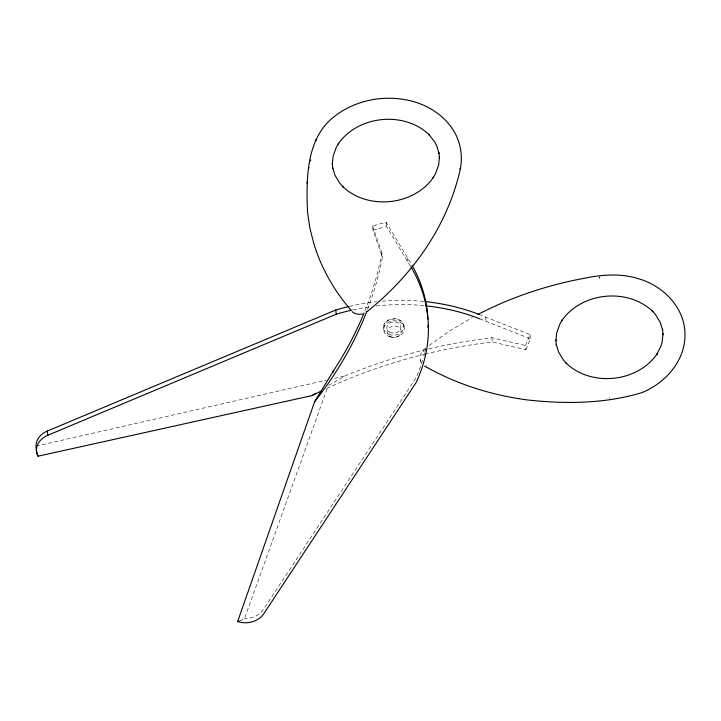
<?xml version="1.0" encoding="UTF-8"?>
<svg xmlns="http://www.w3.org/2000/svg" width="721" height="721" viewBox="0 0 721 721"><rect width="100%" height="100%" fill="white"/><g stroke="black" fill="none" stroke-linecap="round" stroke-linejoin="round"><path stroke-width="0.54" stroke-dasharray="3.6 2.7" d="M383.725 328.361C383.788 317.132 401.849 315.528 403.922 326.559M239.832 620.862A27.335 12.23 -51.9 0 0 244.518 618.546L327.658 387.285M424.894 354.137A448.859 358.95 -5.7 0 1 492.299 341.97L525.879 349.703L525.456 345.476L530.016 334.562L485.612 317.114A184.017 147.156 -5.7 0 0 480.483 314.996M525.879 349.703L530.44 338.789L530.016 334.562M425.678 348.135C420.298 351.064 418.396 358.436 421.83 363.546M429.166 345.476L448.94 331.381L472.39 317.474M328.506 385.429L345.377 375.839A448.859 358.95 -5.7 0 1 491.884 337.743L525.456 345.476M367.566 309.399A448.859 358.95 -5.7 0 0 382.4 257.118L372.955 230.089L372.541 225.871L386.15 222.266L407.608 258.046A184.017 147.156 -5.7 0 1 411.556 264.445M372.955 230.089L386.573 226.484L408.032 262.264A184.017 147.156 -5.7 0 1 410.339 265.905M36.05 446.128L326.73 380.075M334.409 378.336L345.377 375.839M479.862 318.817A184.017 147.156 -5.7 0 1 486.035 321.341L530.44 338.789M372.541 225.871L381.977 252.891L382.4 257.118M420.334 359.932L420.667 360.933M420.794 361.311L421.109 362.284M609.182 397.352L609.281 398.28M491.884 337.743L492.299 341.97M485.612 317.114L486.035 321.341M426.643 365.322L426.733 366.259M423.497 350.974L423.587 351.911M407.608 258.046L408.032 262.264M386.15 222.266L386.573 226.484M381.977 252.891A448.859 358.95 -5.7 0 1 364.42 312.094M425.498 349.135A184.017 147.156 -5.7 0 1 424.822 352.227M424.57 353.254A184.017 147.156 -5.7 0 1 423.786 356.327M422.614 360.41A184.017 147.156 -5.7 0 1 415.611 378.471L263.354 609.542A19.936 15.943 -5.7 0 1 244.518 618.546M352.812 309.922A184.017 147.156 -5.7 0 1 370.846 306.704M376.2 306.037A184.017 147.156 -5.7 0 1 424.534 305.704M326.73 388.466A448.859 358.95 -5.7 0 1 423.804 354.408M349.243 306.407A184.017 147.156 -5.7 0 1 376.858 301.693M382.229 301.171A184.017 147.156 -5.7 0 1 424.11 301.477M390.836 336.797A7.057 5.642 -5.7 0 0 401.227 331.3A7.057 5.642 -5.7 0 0 390.503 327.028A7.057 5.642 -5.7 0 0 390.836 336.797M389.872 332.282A7.057 5.642 -5.7 0 0 400.885 327.667A7.057 5.642 -5.7 0 0 390.818 322.494A7.057 5.642 -5.7 0 0 389.872 332.282M388.826 334.364A10.337 8.264 -5.7 0 0 404.057 326.307A10.337 8.264 -5.7 0 0 388.34 320.043A10.337 8.264 -5.7 0 0 388.826 334.364M389.043 336.527A10.337 8.264 -5.7 0 0 404.274 328.479A10.337 8.264 -5.7 0 0 388.556 322.206A10.337 8.264 -5.7 0 0 389.043 336.527"/><path stroke-width="1.08" d="M366.863 311.842C389.881 293.348 410.357 271.61 426.697 246.97L427.192 246.24C442.37 223.077 453.797 197.401 460.034 170.39C461.999 161.459 461.737 152.086 459.205 143.29C453.103 122.498 434.357 107.654 414.088 101.769C387.132 93.982 356.408 99.156 334.22 116.577C305.713 138.648 306.227 179.754 307.534 212.416L309.841 227.818L313.671 243.076C320.872 267.203 333.472 289.509 349.73 308.687L350.505 309.958M332.354 164.136L333.102 156.16L336.283 147.39L338.699 143.218L338.212 143.948C357.967 115.333 404.274 110.71 429.301 134.863L428.671 134.241L434.565 141.722L436.728 145.822L439.026 153.492M439.386 157.034L438.638 165.019L435.457 173.788L433.033 177.952L433.528 177.222C413.773 205.846 367.458 210.469 342.43 186.315L343.061 186.937L339.87 183.323L335.013 175.356L332.705 167.678M555.927 340.853L556.675 332.877L559.856 324.099L562.281 319.935L561.785 320.665C581.541 292.041 627.856 287.418 652.875 311.571L652.253 310.949L655.443 314.554L660.301 322.53L662.608 330.2M662.96 333.742L662.211 341.727L660.905 346.17L656.615 354.669L657.11 353.93C637.346 382.554 591.04 387.177 566.012 363.024L566.643 363.645L563.443 360.04L558.595 352.064L556.288 344.395M308.741 168.471L308.867 167.443M307.029 183.125L307.155 182.089M239.093 621.105A27.335 12.23 -51.9 0 1 237.66 621.493L314.644 401.678A448.859 358.95 -5.7 0 0 366.809 311.382M332.976 372.505L333.733 370.396A448.859 358.95 -5.7 0 0 364.024 313.076M333.733 370.396L314.644 401.678M348.198 306.659A184.017 147.156 -5.7 0 0 335.788 310.003L47.361 431.041A19.936 15.943 -5.7 0 0 36.05 446.128A27.335 27.083 -45.4 0 0 38.024 456.204L312.013 395.586L315.681 393.333M477.969 314.464C510.946 297.268 546.59 285.381 583.109 278.504C601.017 274.773 619.907 273.016 637.661 278.477C662.356 285.174 684.418 306.795 684.95 333.408C685.887 360.085 665.645 383.094 641.879 392.621C604.73 403.913 564.723 404.157 526.357 399.813C491.794 395.099 457.952 384.554 427.4 367.629L424.543 366.241M38.024 456.204A19.936 15.943 -5.7 0 1 47.784 435.268L336.211 314.23A184.017 147.156 -5.7 0 1 351.767 310.156M362.564 313.941C358.995 314.834 354.912 314.194 352.127 311.679M662.518 329.272L663.05 334.679M599.466 277.134L599.557 278.063M555.837 339.924L556.378 345.323M460.061 168.444L460.151 169.372M438.936 152.564L439.477 157.962M332.264 163.207L332.796 168.606M335.788 310.003L336.211 314.23M316.05 139.495L316.14 140.424M310.508 159.954L310.598 160.882M47.361 431.041L47.784 435.268M410.889 266.824A184.017 147.156 -5.7 0 1 416.026 382.698L263.769 613.769A19.936 15.943 -5.7 0 1 237.66 621.493M412.088 265.364A184.017 147.156 -5.7 0 1 427.859 319.061M427.995 325.279A184.017 147.156 -5.7 0 1 427.968 327.361M425.597 305.812A184.017 147.156 -5.7 0 1 479.862 318.817M312.013 395.586A448.859 358.95 -5.7 0 1 321.791 390.791M425.174 301.585A184.017 147.156 -5.7 0 1 479.447 314.59"/></g></svg>
